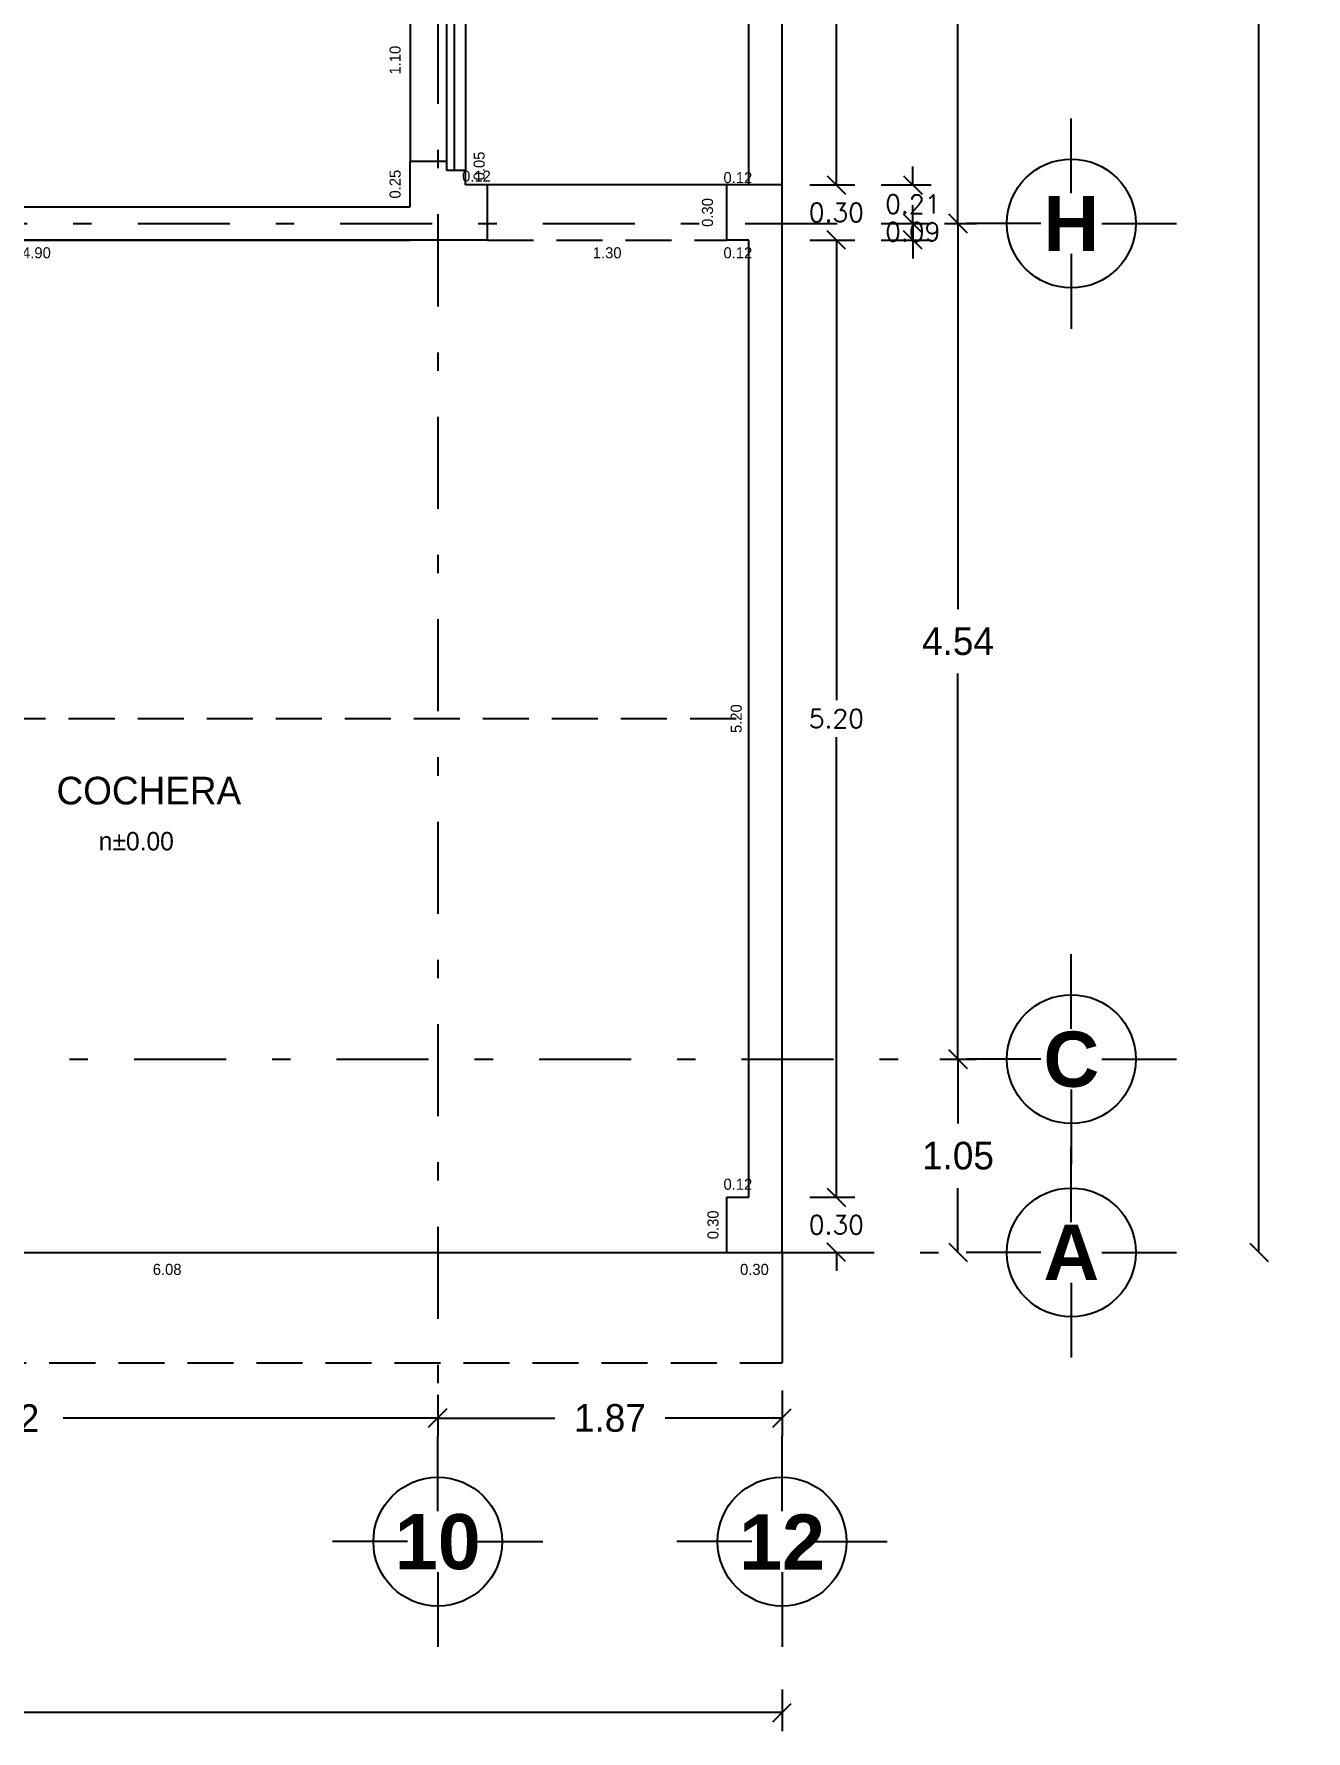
# Model space of a CAD drawing. Extents: x 12 to 127, y -37 to 29.
# Drawn here: x 49.18 to 56.09, y -2.5 to 6.72 of the extents above; entities that cross this region are included whole.
import ezdxf
from ezdxf.enums import TextEntityAlignment as Align

# ---------------------------------------------------------------- set-up
doc = ezdxf.new("R2010")
doc.units = 0
doc.header["$PDMODE"] = 34
doc.linetypes.add('DASHDOT', pattern=[1, 0.5, -0.25, 0, -0.25])
doc.linetypes.add('HIDDEN', pattern=[0.375, 0.25, -0.125])
doc.layers.get('0').update_dxf_attribs({"linetype": 'CONTINUOUS'})
doc.layers.get('DEFPOINTS').update_dxf_attribs({"linetype": 'CONTINUOUS'})
for name, color, linetype in [('CEXT', 5, 'CONTINUOUS'), ('CEXT2', 5, 'CONTINUOUS'), ('CINT', 7, 'CONTINUOUS'), ('DESNIVEL', 4, 'CONTINUOUS'), ('EJES', 10, 'DASHDOT'), ('MBAJOS', 4, 'CONTINUOUS'), ('MUROS', 6, 'CONTINUOUS'), ('NIVELES', 7, 'CONTINUOUS'), ('PROY', 3, 'HIDDEN'), ('TEJES', 7, 'CONTINUOUS'), ('TEXTOS', 7, 'CONTINUOUS'), ('VEN', 4, 'CONTINUOUS')]:
    doc.layers.add(name, color=color, linetype=linetype)
doc.styles.add('EJES', font='swisseb.ttf')
doc.styles.add('LETER', font='simplex.shx')
doc.styles.add('STYLE1', font='ZURCHBXC.TTF')
doc.dimstyles.new('CEXT', dxfattribs={"dimtxt": 0.15, "dimasz": 0.1, "dimexe": 0.1, "dimexo": 0.15, "dimgap": 0.1, "dimtad": 0, "dimtih": 1, "dimtoh": 1, "dimzin": 0, "dimtxsty": 'STANDARD', "dimblk": 'COT', "dimblk1": 'OBLIQUE', "dimblk2": 'OBLIQUE', "dimsah": 1, "dimcen": 0.09, "dimse1": 1, "dimclrt": 7, "dimazin": 3, "dimtfac": 1, "dimtix": 1, "dimtmove": 0, "dimatfit": 3, "dimtolj": 1, "dimtzin": 0})
doc.dimstyles.new('CINT', dxfattribs={"dimtxt": 0.08, "dimasz": 0.02, "dimexe": 0.05, "dimexo": 0.2, "dimgap": 0.02, "dimtad": 0, "dimtih": 1, "dimtoh": 1, "dimzin": 0, "dimtxsty": 'STANDARD', "dimblk": 'COT', "dimcen": 0.09, "dimazin": 3, "dimtfac": 1, "dimtix": 1, "dimtofl": 0, "dimtmove": 0, "dimatfit": 3, "dimtolj": 1, "dimtzin": 0})
doc.dimstyles.new('CONS', dxfattribs={"dimtxt": 0.1, "dimasz": 0.1, "dimexe": 0.1, "dimexo": 0.15, "dimgap": 0.05, "dimtad": 0, "dimtih": 1, "dimtoh": 1, "dimzin": 0, "dimtxsty": 'LETER', "dimblk1": 'OBLIQUE', "dimblk2": 'OBLIQUE', "dimsah": 1, "dimcen": 0.09, "dimclrt": 7, "dimaunit": 1, "dimazin": 3, "dimtfac": 1, "dimtix": 1, "dimtofl": 0, "dimtmove": 0, "dimatfit": 3, "dimtolj": 1, "dimtzin": 0})

# ---------------------------------------------------------------- blocks, each defined once
blk = doc.blocks.new('_OBLIQUE')
at = {"color": 0, "linetype": 'BYBLOCK'}
blk.add_line((-0.5, -0.5), (0.5, 0.5), dxfattribs=at)
blk = doc.blocks.new('*D37')
at = {"color": 0, "linetype": 'BYBLOCK'}
for p, q in [((54.1035, 1.1504), (54.3022, 1.1504)), ((54.2022, 1.1504), (54.2022, 0.8004)), ((54.2022, 0.1004), (54.2022, 0.4504))]:
    blk.add_line(p, q, dxfattribs=at)
at = {"layer": 'DEFPOINTS', "color": 0, "linetype": 'BYBLOCK'}
for p in [(53.9535, 1.1504), (54.2022, 1.1504), (53.9535, 0.1004)]:
    blk.add_point(p, dxfattribs=at)
at = {"color": 0, "linetype": 'BYBLOCK', "xscale": 0.1, "yscale": 0.1, "zscale": 0.1}
for p, rotation in [((54.2022, 1.1504), 90), ((54.2022, 0.1004), 270)]:
    blk.add_blockref('_OBLIQUE', p, dxfattribs=dict(at, rotation=rotation))
at = {"color": 7, "linetype": 'BYBLOCK', "insert": (54.2022, 0.6254), "char_height": 0.15, "attachment_point": 5}
blk.add_mtext('\\A1;1.05', dxfattribs=at)
blk = doc.blocks.new('COT')
blk.add_circle((0, 0), 1)
blk = doc.blocks.new('*D38')
at = {"color": 0, "linetype": 'BYBLOCK'}
for p, q in [((54.129, 5.6904), (54.3022, 5.6904)), ((54.2022, 5.6904), (54.2022, 3.5954)), ((54.2022, 1.1504), (54.2022, 3.2454))]:
    blk.add_line(p, q, dxfattribs=at)
at = {"layer": 'DEFPOINTS', "color": 0, "linetype": 'BYBLOCK'}
for p in [(53.979, 5.6904), (54.2022, 5.6904), (53.9535, 1.1504)]:
    blk.add_point(p, dxfattribs=at)
at = {"color": 0, "linetype": 'BYBLOCK', "xscale": 0.1, "yscale": 0.1, "zscale": 0.1}
for p, rotation in [((54.2022, 5.6904), 90), ((54.2022, 1.1504), 270)]:
    blk.add_blockref('_OBLIQUE', p, dxfattribs=dict(at, rotation=rotation))
at = {"color": 7, "linetype": 'BYBLOCK', "insert": (54.2022, 3.4204), "char_height": 0.15, "attachment_point": 5}
blk.add_mtext('\\A1;4.54', dxfattribs=at)
blk = doc.blocks.new('*D39')
at = {"color": 0, "linetype": 'BYBLOCK'}
for p, q in [((54.1045, 8.3704), (54.3022, 8.3704)), ((54.2022, 8.3704), (54.2022, 7.2054)), ((54.2022, 5.6904), (54.2022, 6.8554))]:
    blk.add_line(p, q, dxfattribs=at)
at = {"layer": 'DEFPOINTS', "color": 0, "linetype": 'BYBLOCK'}
for p in [(53.9545, 8.3704), (54.2022, 8.3704), (53.979, 5.6904)]:
    blk.add_point(p, dxfattribs=at)
at = {"color": 0, "linetype": 'BYBLOCK', "xscale": 0.1, "yscale": 0.1, "zscale": 0.1}
for p, rotation in [((54.2022, 8.3704), 90), ((54.2022, 5.6904), 270)]:
    blk.add_blockref('_OBLIQUE', p, dxfattribs=dict(at, rotation=rotation))
at = {"color": 7, "linetype": 'BYBLOCK', "insert": (54.2022, 7.0304), "char_height": 0.15, "attachment_point": 5}
blk.add_mtext('\\A1;2.68', dxfattribs=at)
blk = doc.blocks.new('*D97')
at = {"color": 0, "linetype": 'BYBLOCK'}
for p, q in [((51.3765, -0.6733), (51.3765, -0.8996)), ((46.6565, -0.7996), (48.6915, -0.7996)), ((51.3765, -0.7996), (49.3415, -0.7996))]:
    blk.add_line(p, q, dxfattribs=at)
at = {"layer": 'DEFPOINTS', "color": 0, "linetype": 'BYBLOCK'}
for p in [(46.6565, -0.5233), (51.3765, -0.5233), (51.3765, -0.7996)]:
    blk.add_point(p, dxfattribs=at)
at = {"color": 0, "linetype": 'BYBLOCK', "xscale": 0.1, "yscale": 0.1, "zscale": 0.1, "rotation": 180}
blk.add_blockref('_OBLIQUE', (46.6565, -0.7996), dxfattribs=at)
at = {"color": 0, "linetype": 'BYBLOCK', "xscale": 0.1, "yscale": 0.1, "zscale": 0.1}
blk.add_blockref('_OBLIQUE', (51.3765, -0.7996), dxfattribs=at)
at = {"color": 7, "linetype": 'BYBLOCK', "insert": (49.0165, -0.7996), "char_height": 0.15, "attachment_point": 5}
blk.add_mtext('\\A1;4.72', dxfattribs=at)
blk = doc.blocks.new('*D98')
at = {"color": 0, "linetype": 'BYBLOCK'}
for p, q in [((53.2465, -0.6733), (53.2465, -0.8996)), ((51.3765, -0.7996), (52.0115, -0.7996)), ((53.2465, -0.7996), (52.6115, -0.7996))]:
    blk.add_line(p, q, dxfattribs=at)
at = {"layer": 'DEFPOINTS', "color": 0, "linetype": 'BYBLOCK'}
for p in [(51.3765, -0.5233), (53.2465, -0.5233), (53.2465, -0.7996)]:
    blk.add_point(p, dxfattribs=at)
at = {"color": 0, "linetype": 'BYBLOCK', "xscale": 0.1, "yscale": 0.1, "zscale": 0.1, "rotation": 180}
blk.add_blockref('_OBLIQUE', (51.3765, -0.7996), dxfattribs=at)
at = {"color": 0, "linetype": 'BYBLOCK', "xscale": 0.1, "yscale": 0.1, "zscale": 0.1}
blk.add_blockref('_OBLIQUE', (53.2465, -0.7996), dxfattribs=at)
at = {"color": 7, "linetype": 'BYBLOCK', "insert": (52.3115, -0.7996), "char_height": 0.15, "attachment_point": 5}
blk.add_mtext('\\A1;1.87', dxfattribs=at)
blk = doc.blocks.new('*D179')
at = {"color": 0, "linetype": 'BYBLOCK'}
for p, q in [((55.6987, 17.1004), (55.9371, 17.1004)), ((55.8371, 17.1004), (55.8371, 8.7754)), ((55.8371, 0.1004), (55.8371, 8.4254))]:
    blk.add_line(p, q, dxfattribs=at)
at = {"layer": 'DEFPOINTS', "color": 0, "linetype": 'BYBLOCK'}
for p in [(55.5487, 17.1004), (55.8371, 17.1004), (55.5895, 0.1004)]:
    blk.add_point(p, dxfattribs=at)
at = {"color": 0, "linetype": 'BYBLOCK', "xscale": 0.1, "yscale": 0.1, "zscale": 0.1}
for p, rotation in [((55.8371, 17.1004), 90), ((55.8371, 0.1004), 270)]:
    blk.add_blockref('_OBLIQUE', p, dxfattribs=dict(at, rotation=rotation))
at = {"color": 7, "linetype": 'BYBLOCK', "insert": (55.8371, 8.6004), "char_height": 0.15, "attachment_point": 5}
blk.add_mtext('\\A1;17.00', dxfattribs=at)
blk = doc.blocks.new('*D182')
at = {"color": 0, "linetype": 'BYBLOCK'}
for p, q in [((53.2465, -2.2736), (53.2465, -2.4999)), ((38.2465, -2.3999), (45.3965, -2.3999)), ((53.2465, -2.3999), (46.0965, -2.3999))]:
    blk.add_line(p, q, dxfattribs=at)
at = {"layer": 'DEFPOINTS', "color": 0, "linetype": 'BYBLOCK'}
for p in [(38.2465, -2.1236), (53.2465, -2.1236), (53.2465, -2.3999)]:
    blk.add_point(p, dxfattribs=at)
at = {"color": 0, "linetype": 'BYBLOCK', "xscale": 0.1, "yscale": 0.1, "zscale": 0.1, "rotation": 180}
blk.add_blockref('_OBLIQUE', (38.2465, -2.3999), dxfattribs=at)
at = {"color": 0, "linetype": 'BYBLOCK', "xscale": 0.1, "yscale": 0.1, "zscale": 0.1}
blk.add_blockref('_OBLIQUE', (53.2465, -2.3999), dxfattribs=at)
at = {"color": 7, "linetype": 'BYBLOCK', "insert": (45.7465, -2.3999), "char_height": 0.15, "attachment_point": 5}
blk.add_mtext('\\A1;15.00', dxfattribs=at)
blk = doc.blocks.new('*D239')
at = {"layer": 'DEFPOINTS', "color": 0, "linetype": 'BYBLOCK'}
for p in [(51.0265, 7.1279), (50.9451, 6.0279), (51.0265, 6.0279)]:
    blk.add_point(p, dxfattribs=at)
at = {"color": 0, "linetype": 'BYBLOCK', "insert": (50.9451, 6.5779), "char_height": 0.06, "attachment_point": 5, "rotation": 90}
blk.add_mtext('\\A1;1.10', dxfattribs=at)
blk = doc.blocks.new('_NONE')
at = {"color": 0, "linetype": 'BYBLOCK'}
blk.add_circle((0, 0), 0.25, dxfattribs=at)
blk = doc.blocks.new('*D240')
at = {"layer": 'DEFPOINTS', "color": 0, "linetype": 'BYBLOCK'}
for p in [(51.0265, 6.0279), (50.9451, 5.7804), (51.0265, 5.7804)]:
    blk.add_point(p, dxfattribs=at)
at = {"color": 0, "linetype": 'BYBLOCK', "insert": (50.9451, 5.9041), "char_height": 0.06, "attachment_point": 5, "rotation": 90}
blk.add_mtext('\\A1;0.25', dxfattribs=at)
blk = doc.blocks.new('*D241')
at = {"layer": 'DEFPOINTS', "color": 0, "linetype": 'BYBLOCK'}
for p in [(46.8665, 5.8382), (46.8665, 5.7804), (51.2265, 5.7804)]:
    blk.add_point(p, dxfattribs=at)
at = {"color": 0, "linetype": 'BYBLOCK', "insert": (49.0465, 5.8382), "char_height": 0.06, "attachment_point": 5}
blk.add_mtext('\\A1;4.36', dxfattribs=at)
blk = doc.blocks.new('*D242')
at = {"layer": 'DEFPOINTS', "color": 0, "linetype": 'BYBLOCK'}
for p in [(46.7465, 5.6004), (51.6465, 5.6004), (51.6465, 5.531)]:
    blk.add_point(p, dxfattribs=at)
at = {"color": 0, "linetype": 'BYBLOCK', "insert": (49.1965, 5.531), "char_height": 0.06, "attachment_point": 5}
blk.add_mtext('\\A1;4.90', dxfattribs=at)
blk = doc.blocks.new('*D243')
at = {"layer": 'DEFPOINTS', "color": 0, "linetype": 'BYBLOCK'}
for p in [(51.6465, 5.6004), (52.9465, 5.6004), (52.9465, 5.531)]:
    blk.add_point(p, dxfattribs=at)
at = {"color": 0, "linetype": 'BYBLOCK', "insert": (52.2965, 5.531), "char_height": 0.06, "attachment_point": 5}
blk.add_mtext('\\A1;1.30', dxfattribs=at)
blk = doc.blocks.new('*D244')
at = {"layer": 'DEFPOINTS', "color": 0, "linetype": 'BYBLOCK'}
for p in [(52.9465, 5.6004), (53.0665, 5.6004), (53.0665, 5.531)]:
    blk.add_point(p, dxfattribs=at)
at = {"color": 0, "linetype": 'BYBLOCK', "insert": (53.0065, 5.531), "char_height": 0.06, "attachment_point": 5}
blk.add_mtext('\\A1;0.12', dxfattribs=at)
blk = doc.blocks.new('*D245')
at = {"layer": 'DEFPOINTS', "color": 0, "linetype": 'BYBLOCK'}
for p in [(52.8418, 5.9004), (52.9465, 5.9004), (52.9465, 5.6004)]:
    blk.add_point(p, dxfattribs=at)
at = {"color": 0, "linetype": 'BYBLOCK', "insert": (52.8418, 5.7504), "char_height": 0.06, "attachment_point": 5, "rotation": 90}
blk.add_mtext('\\A1;0.30', dxfattribs=at)
blk = doc.blocks.new('*D246')
at = {"layer": 'DEFPOINTS', "color": 0, "linetype": 'BYBLOCK'}
for p in [(51.4465, 5.9671), (51.3265, 5.9004), (51.4465, 5.9004)]:
    blk.add_point(p, dxfattribs=at)
at = {"color": 0, "linetype": 'BYBLOCK', "insert": (51.3865, 5.9671), "char_height": 0.06, "attachment_point": 5}
blk.add_mtext('\\A1;0.12', dxfattribs=at)
blk = doc.blocks.new('*D247')
at = {"layer": 'DEFPOINTS', "color": 0, "linetype": 'BYBLOCK'}
for p in [(53.0665, 5.959), (52.9465, 5.9004), (53.0665, 5.9004)]:
    blk.add_point(p, dxfattribs=at)
at = {"color": 0, "linetype": 'BYBLOCK', "insert": (53.0065, 5.959), "char_height": 0.06, "attachment_point": 5}
blk.add_mtext('\\A1;0.12', dxfattribs=at)
blk = doc.blocks.new('*D372')
at = {"layer": 'DEFPOINTS', "color": 0, "linetype": 'BYBLOCK'}
for p in [(53.0665, 5.6004), (52.9978, 0.4004), (53.0665, 0.4004)]:
    blk.add_point(p, dxfattribs=at)
at = {"color": 0, "linetype": 'BYBLOCK', "insert": (52.9978, 3.0004), "char_height": 0.06, "attachment_point": 5, "rotation": 90}
blk.add_mtext('\\A1;5.20', dxfattribs=at)
blk = doc.blocks.new('*D373')
at = {"layer": 'DEFPOINTS', "color": 0, "linetype": 'BYBLOCK'}
for p in [(52.9465, 0.4705), (52.9465, 0.4004), (53.0665, 0.4004)]:
    blk.add_point(p, dxfattribs=at)
at = {"color": 0, "linetype": 'BYBLOCK', "insert": (53.0065, 0.4705), "char_height": 0.06, "attachment_point": 5}
blk.add_mtext('\\A1;0.12', dxfattribs=at)
blk = doc.blocks.new('*D374')
at = {"layer": 'DEFPOINTS', "color": 0, "linetype": 'BYBLOCK'}
for p in [(52.9465, 0.1004), (53.2465, 0.1004), (53.2465, 0.0078)]:
    blk.add_point(p, dxfattribs=at)
at = {"color": 0, "linetype": 'BYBLOCK', "insert": (53.0965, 0.0078), "char_height": 0.06, "attachment_point": 5}
blk.add_mtext('\\A1;0.30', dxfattribs=at)
blk = doc.blocks.new('*D375')
at = {"layer": 'DEFPOINTS', "color": 0, "linetype": 'BYBLOCK'}
for p in [(46.8665, 0.1004), (52.9465, 0.1004), (46.8665, 0.0078)]:
    blk.add_point(p, dxfattribs=at)
at = {"color": 0, "linetype": 'BYBLOCK', "insert": (49.9065, 0.0078), "char_height": 0.06, "attachment_point": 5}
blk.add_mtext('\\A1;6.08', dxfattribs=at)
blk = doc.blocks.new('*D385')
at = {"layer": 'DEFPOINTS', "color": 0, "linetype": 'BYBLOCK'}
for p in [(51.2265, 7.1279), (51.3265, 7.1779), (51.4017, 7.1279)]:
    blk.add_point(p, dxfattribs=at)
at = {"color": 0, "linetype": 'BYBLOCK', "insert": (51.4017, 7.1529), "char_height": 0.06, "attachment_point": 5, "rotation": 90}
blk.add_mtext('\\A1;0.05', dxfattribs=at)
blk = doc.blocks.new('*D395')
at = {"layer": 'DEFPOINTS', "color": 0, "linetype": 'BYBLOCK'}
for p in [(53.0665, 16.9204), (52.9731, 5.9004), (53.0665, 5.9004)]:
    blk.add_point(p, dxfattribs=at)
at = {"color": 0, "linetype": 'BYBLOCK', "insert": (52.9731, 11.4104), "char_height": 0.06, "attachment_point": 5, "rotation": 90}
blk.add_mtext('\\A1;11.02', dxfattribs=at)
blk = doc.blocks.new('*D401')
at = {"layer": 'DEFPOINTS', "color": 0, "linetype": 'BYBLOCK'}
for p in [(52.9465, 0.4004), (52.8718, 0.1004), (52.9465, 0.1004)]:
    blk.add_point(p, dxfattribs=at)
at = {"color": 0, "linetype": 'BYBLOCK', "insert": (52.8718, 0.2504), "char_height": 0.06, "attachment_point": 5, "rotation": 90}
blk.add_mtext('\\A1;0.30', dxfattribs=at)
blk = doc.blocks.new('*D535')
at = {"color": 0, "linetype": 'BYBLOCK'}
for p, q in [((53.5418, 0.4004), (53.5418, 0.5004)), ((53.3965, 0.4004), (53.6418, 0.4004)), ((53.3965, 0.1004), (53.6418, 0.1004)), ((53.5418, 0.1004), (53.5418, 0.0004))]:
    blk.add_line(p, q, dxfattribs=at)
at = {"layer": 'DEFPOINTS', "color": 0, "linetype": 'BYBLOCK'}
for p in [(53.2465, 0.4004), (53.5418, 0.4004), (53.2465, 0.1004)]:
    blk.add_point(p, dxfattribs=at)
at = {"color": 0, "linetype": 'BYBLOCK', "xscale": 0.1, "yscale": 0.1, "zscale": 0.1}
for p, rotation in [((53.5418, 0.4004), 270), ((53.5418, 0.1004), 90)]:
    blk.add_blockref('_OBLIQUE', p, dxfattribs=dict(at, rotation=rotation))
at = {"color": 7, "linetype": 'BYBLOCK', "insert": (53.5418, 0.2504), "char_height": 0.1, "attachment_point": 5, "style": 'LETER'}
blk.add_mtext('\\A1;0.30', dxfattribs=at)
blk = doc.blocks.new('*D536')
at = {"color": 0, "linetype": 'BYBLOCK'}
for p, q in [((53.3965, 5.6004), (53.6418, 5.6004)), ((53.5418, 5.6004), (53.5418, 3.1004)), ((53.5418, 0.4004), (53.5418, 2.9004)), ((53.3965, 0.4004), (53.6418, 0.4004))]:
    blk.add_line(p, q, dxfattribs=at)
at = {"layer": 'DEFPOINTS', "color": 0, "linetype": 'BYBLOCK'}
for p in [(53.2465, 5.6004), (53.5418, 5.6004), (53.2465, 0.4004)]:
    blk.add_point(p, dxfattribs=at)
at = {"color": 0, "linetype": 'BYBLOCK', "xscale": 0.1, "yscale": 0.1, "zscale": 0.1}
for p, rotation in [((53.5418, 5.6004), 90), ((53.5418, 0.4004), 270)]:
    blk.add_blockref('_OBLIQUE', p, dxfattribs=dict(at, rotation=rotation))
at = {"color": 7, "linetype": 'BYBLOCK', "insert": (53.5418, 3.0004), "char_height": 0.1, "attachment_point": 5, "style": 'LETER'}
blk.add_mtext('\\A1;5.20', dxfattribs=at)
blk = doc.blocks.new('*D537')
at = {"color": 0, "linetype": 'BYBLOCK'}
for p, q in [((53.5418, 5.9004), (53.5418, 6.0004)), ((53.3965, 5.9004), (53.6418, 5.9004)), ((53.3965, 5.6004), (53.6418, 5.6004)), ((53.5418, 5.6004), (53.5418, 5.5004))]:
    blk.add_line(p, q, dxfattribs=at)
at = {"layer": 'DEFPOINTS', "color": 0, "linetype": 'BYBLOCK'}
for p in [(53.2465, 5.9004), (53.5418, 5.9004), (53.2465, 5.6004)]:
    blk.add_point(p, dxfattribs=at)
at = {"color": 0, "linetype": 'BYBLOCK', "xscale": 0.1, "yscale": 0.1, "zscale": 0.1}
for p, rotation in [((53.5418, 5.9004), 270), ((53.5418, 5.6004), 90)]:
    blk.add_blockref('_OBLIQUE', p, dxfattribs=dict(at, rotation=rotation))
at = {"color": 7, "linetype": 'BYBLOCK', "insert": (53.5418, 5.7504), "char_height": 0.1, "attachment_point": 5, "style": 'LETER'}
blk.add_mtext('\\A1;0.30', dxfattribs=at)
blk = doc.blocks.new('*D538')
at = {"color": 0, "linetype": 'BYBLOCK'}
for p, q in [((53.3965, 9.8404), (53.6418, 9.8404)), ((53.5418, 9.8404), (53.5418, 7.9704)), ((53.5418, 5.9004), (53.5418, 7.7704)), ((53.3965, 5.9004), (53.6418, 5.9004))]:
    blk.add_line(p, q, dxfattribs=at)
at = {"layer": 'DEFPOINTS', "color": 0, "linetype": 'BYBLOCK'}
for p in [(53.2465, 9.8404), (53.5418, 9.8404), (53.2465, 5.9004)]:
    blk.add_point(p, dxfattribs=at)
at = {"color": 0, "linetype": 'BYBLOCK', "xscale": 0.1, "yscale": 0.1, "zscale": 0.1}
for p, rotation in [((53.5418, 9.8404), 90), ((53.5418, 5.9004), 270)]:
    blk.add_blockref('_OBLIQUE', p, dxfattribs=dict(at, rotation=rotation))
at = {"color": 7, "linetype": 'BYBLOCK', "insert": (53.5418, 7.8704), "char_height": 0.1, "attachment_point": 5, "style": 'LETER'}
blk.add_mtext('\\A1;3.94', dxfattribs=at)
blk = doc.blocks.new('*D544')
at = {"color": 0, "linetype": 'BYBLOCK'}
for p, q in [((53.9568, 5.6904), (53.9568, 5.7904)), ((53.7851, 5.6904), (54.0568, 5.6904)), ((53.7851, 5.6004), (54.0568, 5.6004)), ((53.9568, 5.6004), (53.9568, 5.5004))]:
    blk.add_line(p, q, dxfattribs=at)
at = {"layer": 'DEFPOINTS', "color": 0, "linetype": 'BYBLOCK'}
for p in [(53.6351, 5.6904), (53.9568, 5.6904), (53.6351, 5.6004)]:
    blk.add_point(p, dxfattribs=at)
at = {"color": 0, "linetype": 'BYBLOCK', "xscale": 0.1, "yscale": 0.1, "zscale": 0.1}
for p, rotation in [((53.9568, 5.6904), 270), ((53.9568, 5.6004), 90)]:
    blk.add_blockref('_OBLIQUE', p, dxfattribs=dict(at, rotation=rotation))
at = {"color": 7, "linetype": 'BYBLOCK', "insert": (53.9568, 5.6454), "char_height": 0.1, "attachment_point": 5, "style": 'LETER'}
blk.add_mtext('\\A1;0.09', dxfattribs=at)
blk = doc.blocks.new('*D545')
at = {"color": 0, "linetype": 'BYBLOCK'}
for p, q in [((53.9568, 5.9004), (53.9568, 6.0004)), ((53.7851, 5.9004), (54.0568, 5.9004)), ((53.7851, 5.6904), (54.0568, 5.6904)), ((53.9568, 5.6904), (53.9568, 5.5904))]:
    blk.add_line(p, q, dxfattribs=at)
at = {"layer": 'DEFPOINTS', "color": 0, "linetype": 'BYBLOCK'}
for p in [(53.6351, 5.9004), (53.9568, 5.9004), (53.6351, 5.6904)]:
    blk.add_point(p, dxfattribs=at)
at = {"color": 0, "linetype": 'BYBLOCK', "xscale": 0.1, "yscale": 0.1, "zscale": 0.1}
for p, rotation in [((53.9568, 5.9004), 270), ((53.9568, 5.6904), 90)]:
    blk.add_blockref('_OBLIQUE', p, dxfattribs=dict(at, rotation=rotation))
at = {"color": 7, "linetype": 'BYBLOCK', "insert": (53.9568, 5.7954), "char_height": 0.1, "attachment_point": 5, "style": 'LETER'}
blk.add_mtext('\\A1;0.21', dxfattribs=at)

msp = doc.modelspace()

# ---------------------------------------------------------------- linework, layer by layer
at = {"layer": 'DESNIVEL'}
msp.add_line((52.9465, 5.9004), (51.6465, 5.9004), dxfattribs=at)
at = {"layer": 'EJES'}
for p, q in [((51.3765, 10.1404), (51.3765, -0.8996)), ((46.4465, 5.6904), (54.2465, 5.6904)), ((43.1265, 1.1504), (54.2465, 1.1504)), ((53.2465, 0.1004), (54.2465, 0.1004)), ((53.2465, 0.1004), (53.2465, -0.8996))]:
    msp.add_line(p, q, dxfattribs=at)
at = {"layer": 'EJES', "color": 5, "linetype": 'CONTINUOUS', "ltscale": 0.5}
for p, q in [((54.8178, 5.8553), (54.8178, 6.2617)), ((54.6529, 5.6904), (54.2465, 5.6904)), ((54.9827, 5.6904), (55.3891, 5.6904)), ((54.8178, 5.5255), (54.8178, 5.1191)), ((54.8178, 1.3153), (54.8178, 1.7217)), ((54.6529, 1.1504), (54.2465, 1.1504)), ((54.9827, 1.1504), (55.3891, 1.1504)), ((54.8178, 0.9855), (54.8178, 0.5791)), ((54.8178, 0.2653), (54.8178, 0.6717)), ((54.6529, 0.1004), (54.2465, 0.1004)), ((54.9827, 0.1004), (55.3891, 0.1004)), ((54.8178, -0.0645), (54.8178, -0.4709)), ((51.3765, -1.306), (51.3765, -0.8996)), ((53.2465, -1.306), (53.2465, -0.8996)), ((51.2116, -1.4709), (50.8052, -1.4709)), ((51.5414, -1.4709), (51.9478, -1.4709)), ((53.0816, -1.4709), (52.6752, -1.4709)), ((53.4114, -1.4709), (53.8178, -1.4709)), ((51.3765, -1.6358), (51.3765, -2.0422)), ((53.2465, -1.6358), (53.2465, -2.0422))]:
    msp.add_line(p, q, dxfattribs=at)
for centre in [(54.8178, 5.6904), (54.8178, 1.1504), (54.8178, 0.1004), (51.3765, -1.4709), (53.2465, -1.4709)]:
    msp.add_circle(centre, 0.35, dxfattribs=at)
at = {"layer": 'MBAJOS'}
for p, q in [((53.2465, 5.9004), (53.2465, 17.1004)), ((53.0665, 5.9004), (53.0665, 16.9204)), ((51.2265, 7.1279), (51.2265, 6.0279)), ((51.5265, 7.1779), (51.5265, 5.9779)), ((46.8665, 0.1004), (52.9465, 0.1004))]:
    msp.add_line(p, q, dxfattribs=at)
at = {"layer": 'MUROS'}
for p, q in [((51.2265, 5.7804), (51.2265, 6.0279)), ((51.4265, 6.0279), (51.2265, 6.0279)), ((51.4265, 5.9779), (51.4265, 6.0279)), ((51.5265, 5.9779), (51.4265, 5.9779)), ((51.5265, 5.9004), (51.5265, 5.9779)), ((51.6465, 5.9004), (51.5265, 5.9004)), ((51.6465, 5.6004), (51.6465, 5.9004)), ((53.2465, 5.9004), (52.9465, 5.9004)), ((52.9465, 5.6004), (52.9465, 5.9004)), ((53.2465, 0.1004), (53.2465, 5.9004)), ((46.8665, 5.7804), (51.2265, 5.7804)), ((46.7465, 5.6004), (51.2265, 5.6004)), ((51.6465, 5.6004), (46.7465, 5.6004)), ((53.0665, 5.6004), (52.9465, 5.6004)), ((53.0665, 0.4004), (53.0665, 5.6004)), ((53.2465, 0.1004), (53.2465, 5.6004)), ((52.9465, 0.1004), (52.9465, 0.4004)), ((52.9465, 0.4004), (53.0665, 0.4004)), ((52.9465, 0.1004), (53.2465, 0.1004))]:
    msp.add_line(p, q, dxfattribs=at)
at = {"layer": 'PROY'}
for p, q in [((51.6465, 5.6004), (52.9465, 5.6004)), ((46.7465, 3.0004), (53.0665, 3.0004)), ((53.2465, 0.1004), (53.2465, -0.4996)), ((46.2665, -0.4996), (53.2465, -0.4996))]:
    msp.add_line(p, q, dxfattribs=at)
at = {"layer": 'VEN'}
for p, q in [((51.4265, 5.9779), (51.4265, 7.1779)), ((51.4665, 5.9779), (51.4665, 7.1779))]:
    msp.add_line(p, q, dxfattribs=at)

# ---------------------------------------------------------------- texts
at = {"layer": 'NIVELES'}
msp.add_text('n%%P0.00', height=0.1, dxfattribs=at).set_placement((49.5349, 2.2847))
at = {"layer": 'TEJES', "ltscale": 0.5, "style": 'EJES'}
for s, p in [('H', (54.8178, 5.6904)), ('C', (54.8178, 1.1504)), ('A', (54.8178, 0.1004)), ('10', (51.3765, -1.4709)), ('12', (53.2465, -1.4709))]:
    msp.add_text(s, height=0.3, dxfattribs=at).set_placement(p, align=Align.MIDDLE)
at = {"layer": 'TEXTOS', "style": 'STYLE1'}
msp.add_text('COCHERA', height=0.15, dxfattribs=at).set_placement((49.8071, 2.6097), align=Align.MIDDLE)

# ---------------------------------------------------------------- dimensions: what is measured, and where the dimension line sits
at = {"layer": 'CEXT'}
for base, p1, p2, override, picture, middle in [((55.8371, 17.1004), (55.5895, 0.1004), (55.5487, 17.1004), {"dimtxt": 0.15, "dimse1": 1, "dimclrt": 7}, '*D179', (55.8371, 8.6004)), ((54.2022, 8.3704), (53.979, 5.6904), (53.9545, 8.3704), {"dimtxt": 0.15, "dimse1": 1, "dimclrt": 7}, '*D39', (54.2022, 7.0304)), ((54.2022, 5.6904), (53.9535, 1.1504), (53.979, 5.6904), {"dimtxt": 0.15, "dimse1": 1, "dimclrt": 7}, '*D38', (54.2022, 3.4204)), ((54.2022, 1.1504), (53.9535, 0.1004), (53.9535, 1.1504), {"dimtxt": 0.15, "dimclrt": 7}, '*D37', (54.2022, 0.6254))]:
    dim = msp.add_linear_dim(base=base, p1=p1, p2=p2, angle=270, dimstyle='CEXT', override=override, dxfattribs=at)
    dim.commit()
    dim.dimension.update_dxf_attribs({"geometry": picture, "text_midpoint": middle})
for base, p1, p2, override, picture, middle in [((51.3765, -0.7996), (46.6565, -0.5233), (51.3765, -0.5233), {"dimtxt": 0.15, "dimse1": 1, "dimclrt": 7}, '*D97', (49.0165, -0.7996)), ((53.2465, -0.7996), (51.3765, -0.5233), (53.2465, -0.5233), {"dimtxt": 0.15, "dimse1": 1, "dimclrt": 7}, '*D98', (52.3115, -0.7996)), ((53.2465, -2.3999), (38.2465, -2.1236), (53.2465, -2.1236), {"dimtxt": 0.15, "dimclrt": 7}, '*D182', (45.7465, -2.3999))]:
    dim = msp.add_linear_dim(base=base, p1=p1, p2=p2, dimstyle='CEXT', override=override, dxfattribs=at)
    dim.commit()
    dim.dimension.update_dxf_attribs({"geometry": picture, "text_midpoint": middle})
at = {"layer": 'CEXT2'}
for base, p1, p2, picture, middle in [((53.5418, 9.8404), (53.2465, 5.9004), (53.2465, 9.8404), '*D538', (53.5418, 7.8704)), ((53.5418, 5.9004), (53.2465, 5.6004), (53.2465, 5.9004), '*D537', (53.5418, 5.7504)), ((53.9568, 5.9004), (53.6351, 5.6904), (53.6351, 5.9004), '*D545', (53.9568, 5.7954)), ((53.9568, 5.6904), (53.6351, 5.6004), (53.6351, 5.6904), '*D544', (53.9568, 5.6454)), ((53.5418, 5.6004), (53.2465, 0.4004), (53.2465, 5.6004), '*D536', (53.5418, 3.0004)), ((53.5418, 0.4004), (53.2465, 0.1004), (53.2465, 0.4004), '*D535', (53.5418, 0.2504))]:
    dim = msp.add_linear_dim(base=base, p1=p1, p2=p2, angle=90, dimstyle='CONS', override={"dimscale": 1, "dimclrt": 7}, dxfattribs=at)
    dim.commit()
    dim.dimension.update_dxf_attribs({"geometry": picture, "text_midpoint": middle})
at = {"layer": 'CINT'}
for base, p1, p2, picture, middle in [((52.9731, 5.9004), (53.0665, 16.9204), (53.0665, 5.9004), '*D395', (52.9731, 11.4104)), ((52.8418, 5.9004), (52.9465, 5.6004), (52.9465, 5.9004), '*D245', (52.8418, 5.7504)), ((52.9978, 0.4004), (53.0665, 5.6004), (53.0665, 0.4004), '*D372', (52.9978, 3.0004)), ((52.8718, 0.1004), (52.9465, 0.4004), (52.9465, 0.1004), '*D401', (52.8718, 0.2504))]:
    dim = msp.add_linear_dim(base=base, p1=p1, p2=p2, angle=90, dimstyle='CINT', override={"dimtxt": 0.06, "dimtih": 0, "dimtoh": 0, "dimblk1": 'NONE', "dimblk2": 'NONE', "dimsah": 1, "dimse1": 1, "dimse2": 1, "dimsd1": 1, "dimsd2": 1}, dxfattribs=at)
    dim.commit()
    dim.dimension.update_dxf_attribs({"geometry": picture, "text_midpoint": middle})
for base, p1, p2, picture, middle, set_off in [((51.1451, 6.0279), (51.2265, 7.1279), (51.2265, 6.0279), '*D239', (50.9451, 6.5779), (0.2, 0)), ((51.1451, 5.7804), (51.2265, 6.0279), (51.2265, 5.7804), '*D240', (50.9451, 5.9041), (0.2, 0)), ((51.6017, 5.9779), (51.5265, 6.0279), (51.4265, 5.9779), '*D385', (51.4017, 6.0029), (0.2, -1.15))]:
    dim = msp.add_linear_dim(base=base, p1=p1, p2=p2, angle=90, dimstyle='CINT', override={"dimtxt": 0.06, "dimtih": 0, "dimtoh": 0, "dimblk1": 'NONE', "dimblk2": 'NONE', "dimsah": 1, "dimse1": 1, "dimse2": 1, "dimsd1": 1, "dimsd2": 1}, dxfattribs=at)
    dim.commit()
    dim.dimension.update_dxf_attribs({"geometry": picture, "text_midpoint": middle, "insert": set_off})
for base, p1, p2, picture, middle, set_off in [((51.6465, 5.9475), (51.5265, 5.8808), (51.6465, 5.8808), '*D246', (51.3865, 5.9475), (0.2, -0.0196)), ((53.0665, 5.9394), (52.9465, 5.8808), (53.0665, 5.8808), '*D247', (53.0065, 5.9394), (0, -0.0196))]:
    dim = msp.add_linear_dim(base=base, p1=p1, p2=p2, dimstyle='CINT', override={"dimtxt": 0.06, "dimtih": 0, "dimtoh": 0, "dimblk1": 'NONE', "dimblk2": 'NONE', "dimsah": 1, "dimse1": 1, "dimse2": 1, "dimsd1": 1, "dimsd2": 1}, dxfattribs=at)
    dim.commit()
    dim.dimension.update_dxf_attribs({"geometry": picture, "text_midpoint": middle, "insert": set_off})
for base, p1, p2, picture, middle in [((46.8665, 5.8382), (51.2265, 5.7804), (46.8665, 5.7804), '*D241', (49.0465, 5.8382)), ((51.6465, 5.531), (46.7465, 5.6004), (51.6465, 5.6004), '*D242', (49.1965, 5.531)), ((52.9465, 5.531), (51.6465, 5.6004), (52.9465, 5.6004), '*D243', (52.2965, 5.531)), ((53.0665, 5.531), (52.9465, 5.6004), (53.0665, 5.6004), '*D244', (53.0065, 5.531)), ((52.9465, 0.4705), (53.0665, 0.4004), (52.9465, 0.4004), '*D373', (53.0065, 0.4705)), ((46.8665, 0.0078), (52.9465, 0.1004), (46.8665, 0.1004), '*D375', (49.9065, 0.0078)), ((53.2465, 0.0078), (52.9465, 0.1004), (53.2465, 0.1004), '*D374', (53.0965, 0.0078))]:
    dim = msp.add_linear_dim(base=base, p1=p1, p2=p2, dimstyle='CINT', override={"dimtxt": 0.06, "dimtih": 0, "dimtoh": 0, "dimblk1": 'NONE', "dimblk2": 'NONE', "dimsah": 1, "dimse1": 1, "dimse2": 1, "dimsd1": 1, "dimsd2": 1}, dxfattribs=at)
    dim.commit()
    dim.dimension.update_dxf_attribs({"geometry": picture, "text_midpoint": middle})

doc.saveas('drawing.dxf')
